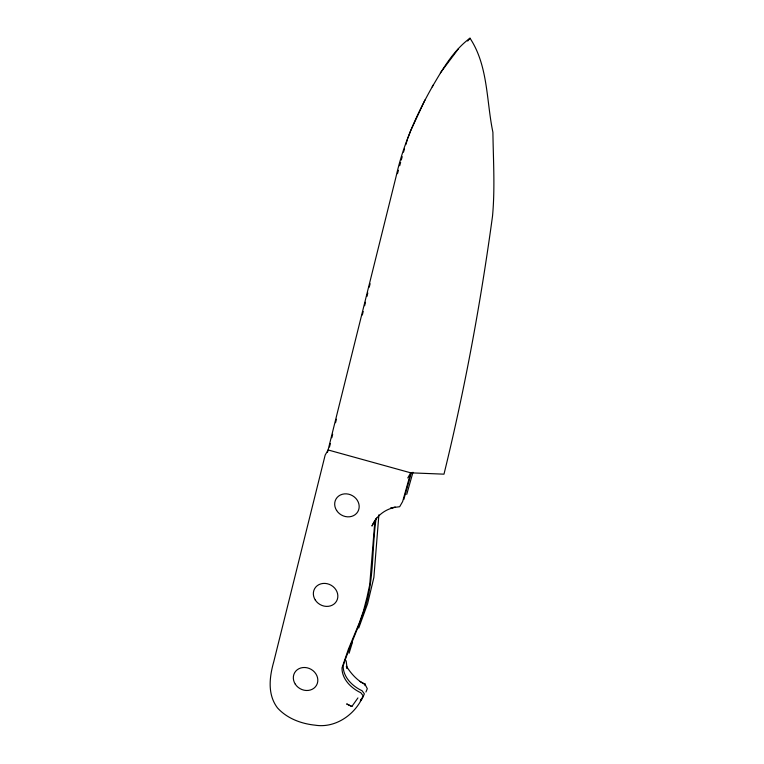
<?xml version="1.0" encoding="UTF-8"?>
<svg xmlns="http://www.w3.org/2000/svg" width="764" height="764" viewBox="0 0 764 764"><rect width="100%" height="100%" fill="white"/><g stroke="black" fill="none" stroke-linecap="round" stroke-linejoin="round"><path stroke-width="1.15" d="M376.06 518.861C371.772 548.829 374.331 579.752 364.657 608.793C358.402 628.199 349.473 646.516 343.17 665.864C343.017 677.133 352.49 686.282 362.06 690.732L364.352 693.827L362.976 697.15L360.761 699.729M378.877 514.812L373.873 577.46L367.608 603.665L358.708 628.084M327.527 452.269L396 176.895C403.211 144.3 416.848 113.702 433.369 84.861M329.494 447.026L330.363 443.55M331.805 437.762L332.665 434.286M335.549 422.702L336.408 419.226M362.327 314.988L363.196 311.511M364.638 305.724L365.498 302.248M366.94 296.451L367.799 292.975M369.241 287.188L370.11 283.711M397.49 173.695L398.436 170.286M399.696 165.731L400.642 162.321M401.272 160.039L402.217 156.63M403.793 499.541L411.271 472.992M406.734 494.404L412.971 472.276M349.1 653.22L352.5 642.085M403.497 152.141L404.49 148.923M405.818 144.644L407.479 139.277M407.861 138.227L410.593 130.835L424.975 99.95M432.195 86.915C442.595 69.276 453.205 50.539 469.984 38.2C488.263 65.752 486.334 100.972 492.904 132.287C493.286 160.268 495.11 188.221 492.513 216.193C480.699 302.888 464.856 389.153 443.979 474.167L410.707 472.83L328.1 449.958L325.158 455.096L273.818 661.538C269.463 676.828 267.238 694.333 277.475 707.894C287.035 718.456 301.159 723.737 315.083 725.17C335.539 728.493 355.566 714.407 363.177 695.88L360.875 692.786C351.316 688.335 341.842 679.186 341.995 667.917L348.374 649.276L359.386 622.708L363.483 610.847L366.968 597.391L369.747 584.641L374.876 520.914L376.652 518.04M365.927 692.012L367.303 688.689L364.724 683.751L364.514 684.238C356.998 680.17 350.953 673.571 346.503 666.332M374.293 521.936L371.934 526.043C376.127 516.12 384.875 509.254 395.399 507.239L390.872 507.859L399.667 506.723L402.618 501.595L410.707 472.83L407.766 477.958M351.86 706.48L346.837 704.016L351.86 706.48L357.934 697.924M440.351 72.914L458.352 48.896M467.673 41.046L469.984 38.2M360.322 700.922L361.802 699.203M359.806 681.431L364.839 683.981M364.829 683.904L365.001 685.604M346.293 666.58L347.181 668.605L346.121 660.736M336.628 510.495A12.606 11.126 29.9 0 0 357.829 511.679A12.606 11.126 29.9 0 0 346.35 493.85A12.606 11.126 29.9 0 0 336.628 510.495M315.293 600.046A12.606 11.126 29.9 0 0 336.494 601.239A12.606 11.126 29.9 0 0 325.015 583.409A12.606 11.126 29.9 0 0 315.293 600.046M295.267 684.143A12.606 11.126 29.9 0 0 316.468 685.337A12.606 11.126 29.9 0 0 304.989 667.507A12.606 11.126 29.9 0 0 295.267 684.143"/></g></svg>
